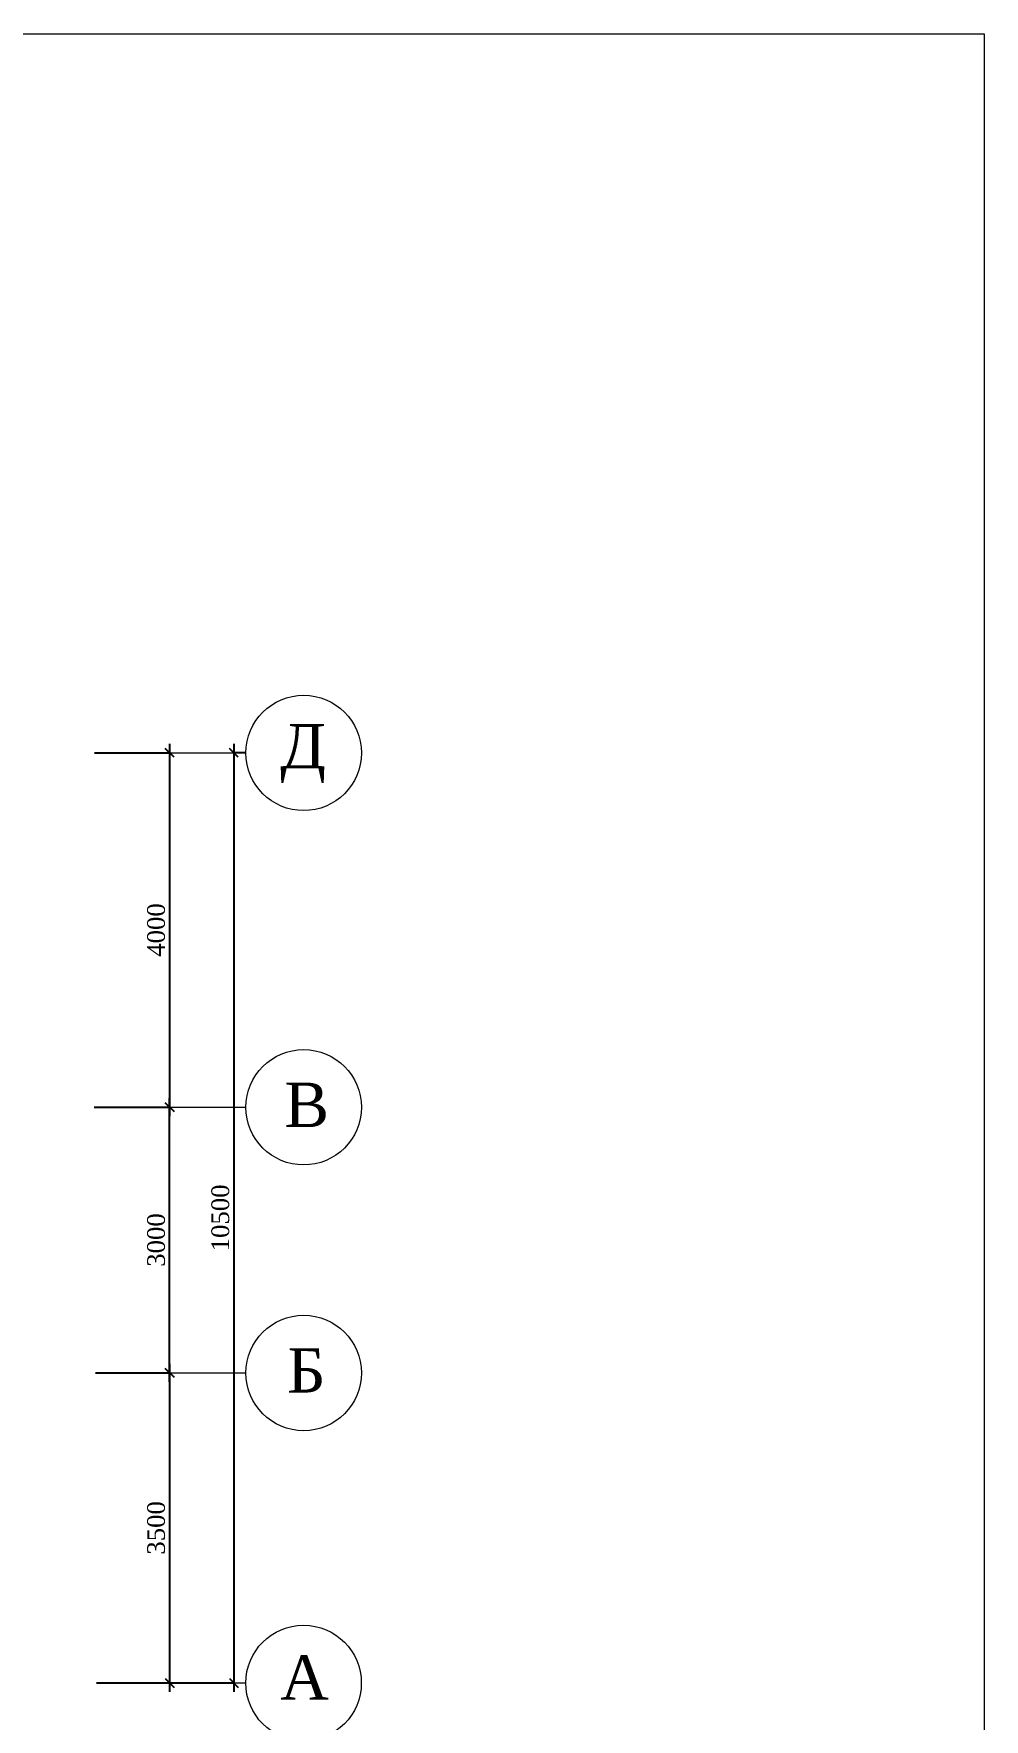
# Model space of a CAD drawing. Extents: x 1526320 to 3332998, y -546296 to 333165.
# Drawn here: x 1826150 to 1836872, y -347363 to -328335 of the extents above; entities that cross this region are included whole.
import ezdxf

# ---------------------------------------------------------------- set-up
doc = ezdxf.new("R2010")
doc.units = 0
doc.header["$LTSCALE"] = 500
doc.header["$MEASUREMENT"] = 0
doc.layers.get('0').update_dxf_attribs({"linetype": 'CONTINUOUS', "lineweight": 0})
doc.layers.add('Для печати', color=250, linetype='CONTINUOUS', lineweight=0)
doc.styles.get("Standard").update_dxf_attribs({"font": 'TIMES.TTF', "height": 150})
doc.dimstyles.new('ISO-25', dxfattribs={"dimtxt": 300, "dimasz": 100, "dimexe": 0, "dimexo": 0, "dimgap": 50, "dimtad": 1, "dimdec": 0, "dimrnd": 10, "dimtxsty": 'Standard', "dimblk": 'OBLIQUE', "dimcen": 100, "dimdle": 100, "dimadec": 0, "dimazin": 0, "dimtfac": 1, "dimtdec": 0, "dimtmove": 0, "dimatfit": 3, "dimldrblk": 'OBLIQUE', "dimfxl": 0, "dimarcsym": 0})

# ---------------------------------------------------------------- blocks, each defined once
blk = doc.blocks.new('_Oblique')
at = {"color": 0, "linetype": 'ByBlock', "lineweight": -2}
blk.add_line((-0.5, -0.5), (0.5, 0.5), dxfattribs=at)
blk = doc.blocks.new('*D133')
at = {"layer": 'Для печати', "color": 0, "linetype": 'Continuous', "lineweight": -2, "ltscale": 0.13}
for p, q in [((1827683, -343552), (1827683, -340353)), ((1826833, -340453), (1827683, -340453)), ((1826848, -343452), (1827683, -343452))]:
    blk.add_line(p, q, dxfattribs=at)
at = {"layer": 'Для печати', "color": 0, "linetype": 'Continuous', "lineweight": -2, "ltscale": 0.13, "xscale": 100, "yscale": 100, "zscale": 100}
for p, rotation in [((1827683, -340453), 90), ((1827683, -343452), 270)]:
    blk.add_blockref('_Oblique', p, dxfattribs=dict(at, rotation=rotation))
at = {"layer": 'Для печати', "color": 0, "linetype": 'Continuous', "lineweight": 5, "ltscale": 0.13, "insert": (1827531, -341953), "char_height": 200, "attachment_point": 5, "rotation": 90}
blk.add_mtext('3000', dxfattribs=at)
blk = doc.blocks.new('*D134')
at = {"layer": 'Для печати', "color": 0, "linetype": 'Continuous', "lineweight": -2, "ltscale": 0.13}
for p, q in [((1828407, -336353), (1828407, -347053)), ((1828542, -336453), (1828407, -336453)), ((1826859, -346953), (1828407, -346953))]:
    blk.add_line(p, q, dxfattribs=at)
at = {"layer": 'Для печати', "color": 0, "linetype": 'Continuous', "lineweight": -2, "ltscale": 0.13, "xscale": 100, "yscale": 100, "zscale": 100}
for p, rotation in [((1828407, -336453), 90), ((1828407, -346953), 270)]:
    blk.add_blockref('_Oblique', p, dxfattribs=dict(at, rotation=rotation))
at = {"layer": 'Для печати', "color": 0, "linetype": 'Continuous', "lineweight": 5, "ltscale": 0.13, "insert": (1828255, -341703), "char_height": 200, "attachment_point": 5, "rotation": 90}
blk.add_mtext('10500', dxfattribs=at)
blk = doc.blocks.new('*D135')
at = {"layer": 'Для печати', "color": 0, "linetype": 'Continuous', "lineweight": -2, "ltscale": 0.13}
for p, q in [((1826848, -343452), (1827683, -343452)), ((1827683, -343352), (1827683, -347053)), ((1826859, -346953), (1827683, -346953))]:
    blk.add_line(p, q, dxfattribs=at)
at = {"layer": 'Для печати', "color": 0, "linetype": 'Continuous', "lineweight": -2, "ltscale": 0.13, "xscale": 100, "yscale": 100, "zscale": 100}
for p, rotation in [((1827683, -343452), 90), ((1827683, -346953), 270)]:
    blk.add_blockref('_Oblique', p, dxfattribs=dict(at, rotation=rotation))
at = {"layer": 'Для печати', "color": 0, "linetype": 'Continuous', "lineweight": 5, "ltscale": 0.13, "insert": (1827531, -345203), "char_height": 200, "attachment_point": 5, "rotation": 90}
blk.add_mtext('3500', dxfattribs=at)
blk = doc.blocks.new('*D136')
at = {"layer": 'Для печати', "color": 0, "linetype": 'Continuous', "lineweight": -2, "ltscale": 0.13}
for p, q in [((1827683, -336353), (1827683, -340553)), ((1826844, -336453), (1827683, -336453)), ((1826833, -340453), (1827683, -340453))]:
    blk.add_line(p, q, dxfattribs=at)
at = {"layer": 'Для печати', "color": 0, "linetype": 'Continuous', "lineweight": -2, "ltscale": 0.13, "xscale": 100, "yscale": 100, "zscale": 100}
for p, rotation in [((1827683, -336453), 90), ((1827683, -340453), 270)]:
    blk.add_blockref('_Oblique', p, dxfattribs=dict(at, rotation=rotation))
at = {"layer": 'Для печати', "color": 0, "linetype": 'Continuous', "lineweight": 5, "ltscale": 0.13, "insert": (1827531, -338453), "char_height": 200, "attachment_point": 5, "rotation": 90}
blk.add_mtext('4000', dxfattribs=at)

msp = doc.modelspace()

# ---------------------------------------------------------------- linework, layer by layer
at = {"layer": 'Для печати', "color": 250, "linetype": 'Continuous', "lineweight": 5}
for p, q in [((1826833.2, -336453), (1828542.1, -336453)), ((1826833.2, -340452.8), (1828542.1, -340452.8)), ((1826847.9, -343452.4), (1828542.1, -343452.4)), ((1826859.1, -346952.6), (1828541, -346952.6))]:
    msp.add_line(p, q, dxfattribs=at)
at = {"layer": 'Для печати', "color": 250, "linetype": 'Continuous', "lineweight": 0, "ltscale": 0.13}
msp.add_lwpolyline([(1836872.2, -357117.7), (1796769.7, -357117.7), (1796769.7, -328334.5), (1836872.2, -328334.5)], close=True, dxfattribs=at)
at = {"layer": 'Для печати', "color": 250, "linetype": 'Continuous', "lineweight": 5}
for centre in [(1829194.7, -336453.8), (1829194.7, -340454), (1829194.7, -343453.6), (1829193.6, -346953.7)]:
    msp.add_circle(centre, 651.5, dxfattribs=at)

# ---------------------------------------------------------------- texts
for s, p in [('Д', (1828930.6, -336629.2)), ('В', (1828977.3, -340676.1)), ('Б', (1829008.8, -343675.3)), ('А', (1828931.9, -347140.4))]:
    msp.add_text(s, height=500, dxfattribs=at).set_placement(p)

# ---------------------------------------------------------------- dimensions: what is measured, and where the dimension line sits
for base, p1, p2, angle, picture, middle in [((1827683.2, -340452.8), (1826844.1, -336453), (1826833.2, -340452.8), 270, '*D136', (1827531.5, -338452.9)), ((1828406.9, -346952.6), (1828542.1, -336453), (1826859.1, -346952.6), 270, '*D134', (1828255.2, -341702.8)), ((1827683.2, -340452.8), (1826847.9, -343452.5), (1826833.2, -340452.8), 90, '*D133', (1827531.5, -341952.6))]:
    dim = msp.add_linear_dim(base=base, p1=p1, p2=p2, angle=angle, dimstyle='ISO-25', dxfattribs=at)
    dim.commit()
    dim.dimension.update_dxf_attribs({"geometry": picture, "text_midpoint": middle})
at = {"layer": 'Для печати', "color": 250, "linetype": 'Continuous', "lineweight": 5, "ltscale": 0.13}
dim = msp.add_linear_dim(base=(1827683.2, -346952.6), p1=(1826847.9, -343452.5), p2=(1826859.1, -346952.6), angle=270, dimstyle='ISO-25', dxfattribs=at)
dim.commit()
dim.dimension.update_dxf_attribs({"geometry": '*D135', "text_midpoint": (1827531.5, -345202.5)})

doc.saveas('drawing.dxf')
